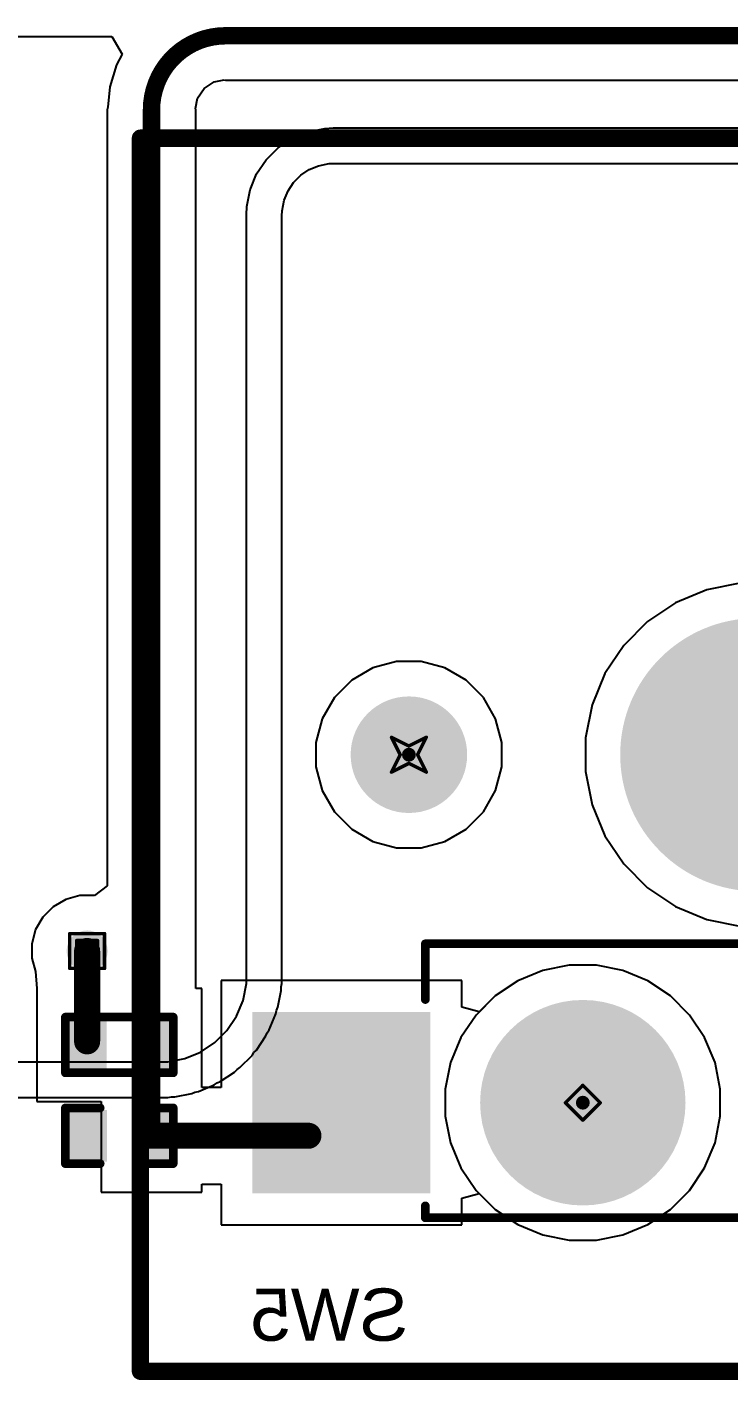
# Model space of a CAD drawing. Header units: inches. Extents: x 0 to 386, y 0 to 148.
# Drawn here: x 60.47 to 70.72, y 11.49 to 31.24 of the extents above; entities that cross this region are included whole.
import ezdxf

# ---------------------------------------------------------------- set-up
doc = ezdxf.new("R2010")
doc.units = ezdxf.units.IN
for name, color, linetype in [('Bottom Layer', 5, 'Continuous'), ('Bottom Overlay', 54, 'Continuous'), ('Bottom Paste', 16, 'Continuous'), ('Bottom Solder', 6, 'Continuous'), ('Drill Drawing', 1, 'Continuous'), ('Pad Holes', 156, 'Continuous'), ('Top Layer', 1, 'Continuous'), ('Top Overlay', 2, 'Continuous'), ('Top Solder', 216, 'Continuous'), ('Via Holes', 16, 'Continuous')]:
    doc.layers.add(name, color=color, linetype=linetype)
doc.styles.add('Arial', font='', dxfattribs={"height": 0.2})
doc.styles.get('Arial').set_extended_font_data('Arial')

# ---------------------------------------------------------------- blocks, each defined once
blk = doc.blocks.new('CPG151101S11_16_B_16')
at = {"layer": 'Bottom Layer'}
for points in [[(5.4750081, 3.8150038), (7.975003099999999, 3.8150038), (7.975003099999999, 1.2649962), (5.4750081, 1.2649962)], [(-7.975003099999999, 1.2750038), (-5.4750081, 1.2750038), (-5.4750081, -1.2750038), (-7.975003099999999, -1.2750038)]]:
    blk.add_hatch(color=5, dxfattribs=at).paths.add_polyline_path(points)
at = {"layer": 'Bottom Paste'}
for points in [[(5.4750081, 3.8150038), (7.975003099999999, 3.8150038), (7.975003099999999, 1.2649962), (5.4750081, 1.2649962)], [(-7.975003099999999, 1.2750038), (-5.4750081, 1.2750038), (-5.4750081, -1.2750038), (-7.975003099999999, -1.2750038)]]:
    blk.add_hatch(color=16, dxfattribs=at).paths.add_polyline_path(points)
at = {"layer": 'Bottom Solder'}
for points in [[(5.4249955, 3.8650164), (8.025015699999999, 3.8650164), (8.025015699999999, 1.2149836), (5.4249955, 1.2149836)], [(-8.025015699999999, 1.3250164), (-5.4249955, 1.3250164), (-5.4249955, -1.3250164), (-8.025015699999999, -1.3250164)]]:
    blk.add_hatch(color=6, dxfattribs=at).paths.add_polyline_path(points)
h = blk.add_hatch(color=6, dxfattribs=at)
edge = h.paths.add_edge_path()
edge.add_arc((3.199892, 2.54), 0.1016, 0, 360)
h = blk.add_hatch(color=6, dxfattribs=at)
edge = h.paths.add_edge_path()
edge.add_arc((-3.199892, 0), 0.1016, 0, 360)
h = blk.add_hatch(color=6, dxfattribs=at)
edge = h.paths.add_edge_path()
edge.add_arc((-4.420108, -2.54), 0.1016, 0, 360)
h = blk.add_hatch(color=6, dxfattribs=at)
edge = h.paths.add_edge_path()
edge.add_arc((0.6598919999999999, -2.54), 0.1016, 0, 360)
h = blk.add_hatch(color=6, dxfattribs=at)
edge = h.paths.add_edge_path()
edge.add_arc((5.739891999999999, -2.54), 0.1016, 0, 360)
at = {"layer": 'Pad Holes'}
h = blk.add_hatch(color=7, dxfattribs=at)
edge = h.paths.add_edge_path()
edge.add_arc((3.199892, 2.54), 1.499997, 0, 360)
h = blk.add_hatch(color=7, dxfattribs=at)
edge = h.paths.add_edge_path()
edge.add_arc((-3.199892, 0), 1.499997, 0, 360)
h = blk.add_hatch(color=7, dxfattribs=at)
edge = h.paths.add_edge_path()
edge.add_arc((0.6598919999999999, -2.54), 1.9939, 0, 360)
h = blk.add_hatch(color=7, dxfattribs=at)
edge = h.paths.add_edge_path()
edge.add_arc((-4.420108, -2.54), 0.8509, 0, 360)
h = blk.add_hatch(color=7, dxfattribs=at)
edge = h.paths.add_edge_path()
edge.add_arc((5.739891999999999, -2.54), 0.8509, 0, 360)
at = {"layer": 'Top Solder'}
h = blk.add_hatch(color=216, dxfattribs=at)
edge = h.paths.add_edge_path()
edge.add_arc((3.199892, 2.54), 0.1016, 0, 360)
h = blk.add_hatch(color=216, dxfattribs=at)
edge = h.paths.add_edge_path()
edge.add_arc((-3.199892, 0), 0.1016, 0, 360)
h = blk.add_hatch(color=216, dxfattribs=at)
edge = h.paths.add_edge_path()
edge.add_arc((-4.420108, -2.54), 0.1016, 0, 360)
h = blk.add_hatch(color=216, dxfattribs=at)
edge = h.paths.add_edge_path()
edge.add_arc((0.6598919999999999, -2.54), 0.1016, 0, 360)
h = blk.add_hatch(color=216, dxfattribs=at)
edge = h.paths.add_edge_path()
edge.add_arc((5.739891999999999, -2.54), 0.1016, 0, 360)
at = {"layer": 'Bottom Overlay'}
for points in [[(-5.499989, 1.9063716, 0.127, 0.127, -0.4142135623730951), (-3.1963614, 4.209999199999999, 0.127, 0.127, 0)], [(5.499989, 4.2200068, 0.127, 0.127, 0), (-3.1863538, 4.2200068, 0.127, 0.127, 0)], [(5.499989, 4.2200068, 0.127, 0.127, -0.4142135623730951), (5.4899814, 4.209999199999999, 0.127, 0.127, 0)], [(5.499989, 4.2200068, 0.127, 0.127, 0), (5.499989, 4.046143799999999, 0.127, 0.127, 0)], [(-5.499989, 1.9063716, 0.127, 0.127, 0), (-5.499989, -1.5061438, 0.127, 0.127, 0)], [(5.499989, 1.0338562, 0.127, 0.127, 0), (5.499989, 0.4700016, 0.127, 0.127, 0)], [(5.5000144, 0.4699508, 0.127, 0.127, 0), (5.499989, 0.4700016, 0.127, 0.127, 0)], [(5.5000144, 0.4699508, 0.127, 0.127, 0), (5.5000144, 0.2200148, 0.127, 0.127, 0)], [(-1.99999854, -1.67998394, 0.127, 0.127, -0.2716855530014931), (-0.09999725999999999, 0.22001734, 0.127, 0.127, 0)], [(0.1500124, 0.2200148, 0.127, 0.127, 0), (-0.0999998, 0.2200148, 0.127, 0.127, 0)], [(1.1900154, 0.2200148, 0.127, 0.127, 0), (0.1500124, 0.2200148, 0.127, 0.127, 0)], [(5.5000144, 0.2200148, 0.127, 0.127, 0), (1.1900154, 0.2200148, 0.127, 0.127, 0)], [(-5.499989, -1.5061438, 0.127, 0.127, 0), (-5.499989, -1.6799814, 0.127, 0.127, 0)], [(-1.999996, -1.6799814, 0.127, 0.127, 0), (-5.499989, -1.6799814, 0.127, 0.127, 0)]]:
    blk.add_lwpolyline(points, format="xyseb", dxfattribs=at)
for points in [[(-3.2281114, 4.209999199999999, 0.0635, 0.0635, 1), (-3.1646114, 4.209999199999999, 0.0635, 0.0635, 1)], [(-3.2181038, 4.2200068, 0.0635, 0.0635, 1), (-3.1546038, 4.2200068, 0.0635, 0.0635, 1)], [(5.4582314, 4.209999199999999, 0.0635, 0.0635, 1), (5.521731399999999, 4.209999199999999, 0.0635, 0.0635, 1)], [(5.468239, 4.2200068, 0.0635, 0.0635, 1), (5.531739, 4.2200068, 0.0635, 0.0635, 1)], [(5.468239, 4.2200068, 0.0635, 0.0635, 1), (5.531739, 4.2200068, 0.0635, 0.0635, 1)], [(5.468239, 4.2200068, 0.0635, 0.0635, 1), (5.531739, 4.2200068, 0.0635, 0.0635, 1)], [(5.468239, 4.046143799999999, 0.0635, 0.0635, 1), (5.531739, 4.046143799999999, 0.0635, 0.0635, 1)], [(-5.531739, 1.9063716, 0.0635, 0.0635, 1), (-5.468239, 1.9063716, 0.0635, 0.0635, 1)], [(-5.531739, 1.9063716, 0.0635, 0.0635, 1), (-5.468239, 1.9063716, 0.0635, 0.0635, 1)], [(5.468239, 1.0338562, 0.0635, 0.0635, 1), (5.531739, 1.0338562, 0.0635, 0.0635, 1)], [(5.468239, 0.4700016, 0.0635, 0.0635, 1), (5.531739, 0.4700016, 0.0635, 0.0635, 1)], [(5.468239, 0.4700016, 0.0635, 0.0635, 1), (5.531739, 0.4700016, 0.0635, 0.0635, 1)], [(5.4682644, 0.4699508, 0.0635, 0.0635, 1), (5.5317644, 0.4699508, 0.0635, 0.0635, 1)], [(5.4682644, 0.4699508, 0.0635, 0.0635, 1), (5.5317644, 0.4699508, 0.0635, 0.0635, 1)], [(-0.1317498, 0.2200148, 0.0635, 0.0635, 1), (-0.0682498, 0.2200148, 0.0635, 0.0635, 1)], [(-0.13174726, 0.22001734, 0.0635, 0.0635, 1), (-0.06824725999999999, 0.22001734, 0.0635, 0.0635, 1)], [(0.1182624, 0.2200148, 0.0635, 0.0635, 1), (0.1817624, 0.2200148, 0.0635, 0.0635, 1)], [(0.1182624, 0.2200148, 0.0635, 0.0635, 1), (0.1817624, 0.2200148, 0.0635, 0.0635, 1)], [(1.1582654, 0.2200148, 0.0635, 0.0635, 1), (1.2217654, 0.2200148, 0.0635, 0.0635, 1)], [(1.1582654, 0.2200148, 0.0635, 0.0635, 1), (1.2217654, 0.2200148, 0.0635, 0.0635, 1)], [(5.4682644, 0.2200148, 0.0635, 0.0635, 1), (5.5317644, 0.2200148, 0.0635, 0.0635, 1)], [(5.4682644, 0.2200148, 0.0635, 0.0635, 1), (5.5317644, 0.2200148, 0.0635, 0.0635, 1)], [(-5.531739, -1.5061438, 0.0635, 0.0635, 1), (-5.468239, -1.5061438, 0.0635, 0.0635, 1)], [(-5.531739, -1.5061438, 0.0635, 0.0635, 1), (-5.468239, -1.5061438, 0.0635, 0.0635, 1)], [(-5.531739, -1.6799814, 0.0635, 0.0635, 1), (-5.468239, -1.6799814, 0.0635, 0.0635, 1)], [(-5.531739, -1.6799814, 0.0635, 0.0635, 1), (-5.468239, -1.6799814, 0.0635, 0.0635, 1)], [(-2.03174854, -1.67998394, 0.0635, 0.0635, 1), (-1.96824854, -1.67998394, 0.0635, 0.0635, 1)], [(-2.031746, -1.6799814, 0.0635, 0.0635, 1), (-1.968246, -1.6799814, 0.0635, 0.0635, 1)]]:
    blk.add_lwpolyline(points, format="xyseb", close=True, dxfattribs=at)
blk = doc.blocks.new('R___0402_B_62')
at = {"layer": 'Bottom Layer'}
for points in [[(-0.2412999999999999, 0.3174999999999999), (-0.2413000000000001, -0.3175), (-0.6985, -0.3174999999999999), (-0.6985, 0.3175)], [(0.6985, 0.3174999999999999), (0.6985, -0.3175), (0.2412999999999999, -0.3174999999999999), (0.2413000000000001, 0.3175)]]:
    blk.add_hatch(color=5, dxfattribs=at).paths.add_polyline_path(points)
at = {"layer": 'Bottom Paste'}
for points in [[(-0.2412999999999999, 0.3174999999999999), (-0.2413000000000001, -0.3175), (-0.6985, -0.3174999999999999), (-0.6985, 0.3175)], [(0.6985, 0.3174999999999999), (0.6985, -0.3175), (0.2412999999999999, -0.3174999999999999), (0.2413000000000001, 0.3175)]]:
    blk.add_hatch(color=16, dxfattribs=at).paths.add_polyline_path(points)
at = {"layer": 'Bottom Solder'}
for points in [[(-0.1862988399999999, 0.3725011599999999), (-0.18629884, -0.3725011600000001), (-0.75350116, -0.3725011599999999), (-0.75350116, 0.3725011600000001)], [(0.75350116, 0.3725011599999999), (0.75350116, -0.3725011600000001), (0.1862988399999999, -0.3725011599999999), (0.18629884, 0.3725011600000001)]]:
    blk.add_hatch(color=6, dxfattribs=at).paths.add_polyline_path(points)
at = {"layer": 'Bottom Overlay'}
for points in [[(-0.7874, -0.4064, 0.127, 0.127, 0), (-0.7874, 0.4064, 0.127, 0.127, 0)], [(-0.7874, 0.4064, 0.127, 0.127, 0), (0.7874, 0.4064, 0.127, 0.127, 0)], [(-0.8128, 0.4318, 0.0032258, 0.0032258, 0), (0.8128, 0.4318, 0.0032258, 0.0032258, 0)], [(0.7874, -0.4064, 0.127, 0.127, 0), (0.7874, 0.4064, 0.127, 0.127, 0)], [(-0.7874, -0.4064, 0.127, 0.127, 0), (0.7874, -0.4064, 0.127, 0.127, 0)]]:
    blk.add_lwpolyline(points, format="xyseb", dxfattribs=at)
for points in [[(-0.8191499999999999, 0.4064, 0.0635, 0.0635, 1), (-0.7556499999999999, 0.4064, 0.0635, 0.0635, 1)], [(-0.8191499999999999, 0.4064, 0.0635, 0.0635, 1), (-0.7556499999999999, 0.4064, 0.0635, 0.0635, 1)], [(-0.81360518, 0.4318, 0.0016129, 0.0016129, 1), (-0.8119948199999999, 0.4318, 0.0016129, 0.0016129, 1)], [(0.7556499999999999, 0.4064, 0.0635, 0.0635, 1), (0.8191499999999999, 0.4064, 0.0635, 0.0635, 1)], [(0.7556499999999999, 0.4064, 0.0635, 0.0635, 1), (0.8191499999999999, 0.4064, 0.0635, 0.0635, 1)], [(0.8119948199999999, 0.4318, 0.0016129, 0.0016129, 1), (0.81360518, 0.4318, 0.0016129, 0.0016129, 1)], [(-0.8191499999999999, -0.4064, 0.0635, 0.0635, 1), (-0.7556499999999999, -0.4064, 0.0635, 0.0635, 1)], [(-0.8191499999999999, -0.4064, 0.0635, 0.0635, 1), (-0.7556499999999999, -0.4064, 0.0635, 0.0635, 1)], [(0.7556499999999999, -0.4064, 0.0635, 0.0635, 1), (0.8191499999999999, -0.4064, 0.0635, 0.0635, 1)], [(0.7556499999999999, -0.4064, 0.0635, 0.0635, 1), (0.8191499999999999, -0.4064, 0.0635, 0.0635, 1)]]:
    blk.add_lwpolyline(points, format="xyseb", close=True, dxfattribs=at)
blk = doc.blocks.new('____0402_B_99')
at = {"layer": 'Bottom Layer'}
for points in [[(-0.2412999999999999, 0.3174999999999999), (-0.2413000000000001, -0.3175), (-0.6985, -0.3174999999999999), (-0.6985, 0.3175)], [(0.6985, 0.3174999999999999), (0.6985, -0.3175), (0.2412999999999999, -0.3174999999999999), (0.2413000000000001, 0.3175)]]:
    blk.add_hatch(color=5, dxfattribs=at).paths.add_polyline_path(points)
at = {"layer": 'Bottom Paste'}
for points in [[(-0.2412999999999999, 0.3174999999999999), (-0.2413000000000001, -0.3175), (-0.6985, -0.3174999999999999), (-0.6985, 0.3175)], [(0.6985, 0.3174999999999999), (0.6985, -0.3175), (0.2412999999999999, -0.3174999999999999), (0.2413000000000001, 0.3175)]]:
    blk.add_hatch(color=16, dxfattribs=at).paths.add_polyline_path(points)
at = {"layer": 'Bottom Solder'}
for points in [[(-0.1813001199999999, 0.3774998799999999), (-0.1813001200000001, -0.3774998800000001), (-0.7584998799999999, -0.3774998799999999), (-0.7584998799999999, 0.3774998800000001)], [(0.7584998799999999, 0.3774998799999999), (0.7584998799999999, -0.3774998800000001), (0.1813001199999999, -0.3774998799999999), (0.1813001200000001, 0.3774998800000001)]]:
    blk.add_hatch(color=6, dxfattribs=at).paths.add_polyline_path(points)
at = {"layer": 'Bottom Overlay'}
for points in [[(-0.7874, -0.4064, 0.127, 0.127, 0), (-0.7874, 0.4064, 0.127, 0.127, 0)], [(-0.7874, 0.4064, 0.127, 0.127, 0), (-0.2794, 0.4064, 0.127, 0.127, 0)], [(0.2794, 0.4064, 0.127, 0.127, 0), (0.7874, 0.4064, 0.127, 0.127, 0)], [(0.7874, -0.4064, 0.127, 0.127, 0), (0.7874, 0.4064, 0.127, 0.127, 0)], [(-0.7874, -0.4064, 0.127, 0.127, 0), (-0.2794, -0.4064, 0.127, 0.127, 0)], [(0.2794, -0.4064, 0.127, 0.127, 0), (0.7874, -0.4064, 0.127, 0.127, 0)]]:
    blk.add_lwpolyline(points, format="xyseb", dxfattribs=at)
for points in [[(-0.8191499999999999, 0.4064, 0.0635, 0.0635, 1), (-0.7556499999999999, 0.4064, 0.0635, 0.0635, 1)], [(-0.8191499999999999, 0.4064, 0.0635, 0.0635, 1), (-0.7556499999999999, 0.4064, 0.0635, 0.0635, 1)], [(-0.31115, 0.4064, 0.0635, 0.0635, 1), (-0.24765, 0.4064, 0.0635, 0.0635, 1)], [(0.24765, 0.4064, 0.0635, 0.0635, 1), (0.31115, 0.4064, 0.0635, 0.0635, 1)], [(0.7556499999999999, 0.4064, 0.0635, 0.0635, 1), (0.8191499999999999, 0.4064, 0.0635, 0.0635, 1)], [(0.7556499999999999, 0.4064, 0.0635, 0.0635, 1), (0.8191499999999999, 0.4064, 0.0635, 0.0635, 1)], [(-0.8191499999999999, -0.4064, 0.0635, 0.0635, 1), (-0.7556499999999999, -0.4064, 0.0635, 0.0635, 1)], [(-0.8191499999999999, -0.4064, 0.0635, 0.0635, 1), (-0.7556499999999999, -0.4064, 0.0635, 0.0635, 1)], [(-0.31115, -0.4064, 0.0635, 0.0635, 1), (-0.24765, -0.4064, 0.0635, 0.0635, 1)], [(0.24765, -0.4064, 0.0635, 0.0635, 1), (0.31115, -0.4064, 0.0635, 0.0635, 1)], [(0.7556499999999999, -0.4064, 0.0635, 0.0635, 1), (0.8191499999999999, -0.4064, 0.0635, 0.0635, 1)], [(0.7556499999999999, -0.4064, 0.0635, 0.0635, 1), (0.8191499999999999, -0.4064, 0.0635, 0.0635, 1)]]:
    blk.add_lwpolyline(points, format="xyseb", close=True, dxfattribs=at)

msp = doc.modelspace()

# ---------------------------------------------------------------- hatches: boundary and pattern name
at = {"layer": 'Bottom Layer'}
h = msp.add_hatch(color=5, dxfattribs=at)
edge = h.paths.add_edge_path()
edge.add_arc((61.35008558, 17.7546), 0.2999994, 0, 360)
at = {"layer": 'Top Layer'}
h = msp.add_hatch(color=1, dxfattribs=at)
edge = h.paths.add_edge_path()
edge.add_arc((61.35008558, 17.7546), 0.2999994, 0, 360)
at = {"layer": 'Via Holes'}
h = msp.add_hatch(color=7, dxfattribs=at)
edge = h.paths.add_edge_path()
edge.add_arc((61.35008558, 17.7546), 0.1499997, 0, 360)

# ---------------------------------------------------------------- linework, layer by layer
at = {"layer": 'Bottom Layer'}
for p, q in [((43.18, 31.10255908), (61.70912728, 31.10255908)), ((61.70912728, 31.10255908), (61.8613698, 30.84855654)), ((61.8613698, 30.84855654), (61.77798921999999, 30.6925599)), ((61.77798921999999, 30.6925599), (61.67974456, 30.36869466)), ((63.05908393999999, 30.34580164), (63.20310956, 30.44203716)), ((63.20310956, 30.44203716), (63.35221009999999, 30.4716942)), ((63.35221009999999, 30.4716942), (63.373, 30.46755908)), ((63.373, 30.46755908), (99.0345238, 30.46755908)), ((61.67974456, 30.36869466), (61.65062091999999, 30.07298786)), ((62.96284841999999, 30.20177602), (63.05908393999999, 30.34580164)), ((61.65062091999999, 30.07298786), (61.64244466, 30.03188558)), ((61.64244466, 30.03188558), (61.64244466, 18.70531184)), ((62.93319138, 30.05267547999999), (62.96284841999999, 30.20177602)), ((62.9373265, 30.03188558), (62.93319138, 30.05267547999999)), ((62.9373265, 17.2085), (62.9373265, 30.03188558)), ((70.88317801999999, 23.12189686), (70.39981602, 23.02575024)), ((70.39981602, 23.02575024), (69.94450069999999, 22.8371527)), ((69.94450069999999, 22.8371527), (69.53472504, 22.56334832)), ((69.53472504, 22.56334832), (69.18624211999999, 22.2148654)), ((69.18624211999999, 22.2148654), (68.91243773999999, 21.80508974)), ((65.87069122, 21.97889686), (65.5250785, 21.88628846)), ((66.22849593999999, 21.97889686), (65.87069122, 21.97889686)), ((66.57410866, 21.88628846), (66.22849593999999, 21.97889686)), ((65.5250785, 21.88628846), (65.21521119999998, 21.7073861)), ((66.88397596, 21.7073861), (66.57410866, 21.88628846)), ((68.91243773999999, 21.80508974), (68.7238402, 21.34977442)), ((65.21521119999998, 21.7073861), (64.96220434, 21.45437924)), ((67.13698281999999, 21.45437924), (66.88397596, 21.7073861)), ((64.96220434, 21.45437924), (64.78330197999999, 21.14451194)), ((67.31588518, 21.14451194), (67.13698281999999, 21.45437924)), ((68.7238402, 21.34977442), (68.62769357999998, 20.86641242)), ((64.78330197999999, 21.14451194), (64.69069358, 20.79889922)), ((67.40849357999998, 20.79889922), (67.31588518, 21.14451194)), ((64.69069358, 20.79889922), (64.69069358, 20.4410945)), ((67.40849357999998, 20.4410945), (67.40849357999998, 20.79889922)), ((68.62769357999998, 20.86641242), (68.62769357999998, 20.3735813)), ((64.69069358, 20.4410945), (64.78330197999999, 20.09548178)), ((67.31588518, 20.09548178), (67.40849357999998, 20.4410945)), ((68.62769357999998, 20.3735813), (68.7238402, 19.8902193)), ((64.78330197999999, 20.09548178), (64.96220434, 19.78561448)), ((67.13698281999999, 19.78561448), (67.31588518, 20.09548178)), ((64.96220434, 19.78561448), (65.21521119999998, 19.53260762)), ((66.88397596, 19.53260762), (67.13698281999999, 19.78561448)), ((68.7238402, 19.8902193), (68.91243773999999, 19.43490398)), ((65.21521119999998, 19.53260762), (65.5250785, 19.35370526)), ((66.57410866, 19.35370526), (66.88397596, 19.53260762)), ((68.91243773999999, 19.43490398), (69.18624211999999, 19.02512832)), ((65.5250785, 19.35370526), (65.87069122, 19.26109686)), ((65.87069122, 19.26109686), (66.22849593999999, 19.26109686)), ((66.22849593999999, 19.26109686), (66.57410866, 19.35370526)), ((69.18624211999999, 19.02512832), (69.53472504, 18.6766454)), ((61.64244466, 18.70531184), (61.45645824, 18.5625994)), ((69.53472504, 18.6766454), (69.94450069999999, 18.40284102)), ((60.85396261999999, 18.40115954), (60.70352604, 18.25072296)), ((61.03820913999999, 18.50753474), (60.85396261999999, 18.40115954)), ((61.24371038, 18.5625994), (61.03820913999999, 18.50753474)), ((61.45645824, 18.5625994), (61.24371038, 18.5625994)), ((69.94450069999999, 18.40284102), (70.39981602, 18.21424348)), ((60.70352604, 18.25072296), (60.59715084, 18.06647644)), ((70.39981602, 18.21424348), (70.88317801999999, 18.11809686)), ((60.59715084, 18.06647644), (60.54208618, 17.8609752)), ((60.54208618, 17.8609752), (60.54208618, 17.6482248)), ((60.54208618, 17.6482248), (60.59401139999999, 17.4544355)), ((60.59401139999999, 17.4544355), (60.61348304, 17.2085)), ((68.00388228, 17.47082612), (67.63844994, 17.3194599)), ((68.3918241, 17.54799386), (68.00388228, 17.47082612)), ((68.78736306, 17.54799386), (68.3918241, 17.54799386)), ((69.17530487999998, 17.47082612), (68.78736306, 17.54799386)), ((69.54073722, 17.3194599), (69.17530487999998, 17.47082612)), ((60.61348304, 17.2085), (60.61348049999999, 17.20849746)), ((60.61348049999999, 17.20849746), (60.61348558, 17.20849492)), ((60.61348558, 17.20849492), (60.61348558, 15.5575)), ((63.02648558, 17.2085), (62.9373265, 17.2085)), ((63.02648558, 15.7619192), (63.02648558, 17.2085)), ((66.82247747999999, 17.32300066), (63.30648248, 17.32300066)), ((63.30648248, 17.32300066), (63.30648248, 15.7619192)), ((66.82247747999999, 16.93251376), (66.82247747999999, 17.32300066)), ((67.63844994, 17.3194599), (67.30957074, 17.09970926)), ((69.86961642, 17.09970926), (69.54073722, 17.3194599)), ((67.30957074, 17.09970926), (67.07647748, 16.866616)), ((70.14930598, 16.8200197), (69.86961642, 17.09970926)), ((67.07647748, 16.866616), (66.82247747999999, 16.93251376)), ((70.36905662, 16.4911405), (70.14930598, 16.8200197)), ((70.52042284, 16.12570816), (70.36905662, 16.4911405)), ((70.59759058, 15.73776634), (70.52042284, 16.12570816)), ((63.30648248, 15.7619192), (63.02648558, 15.7619192)), ((70.59759058, 15.34222738), (70.59759058, 15.73776634)), ((60.61348558, 15.5575), (61.55328557999999, 15.5575)), ((61.55328557999999, 15.5575), (61.55328557999999, 14.23189178)), ((70.52042284, 14.95428556), (70.59759058, 15.34222738)), ((70.36905662, 14.58885322), (70.52042284, 14.95428556)), ((70.14930598, 14.25997402), (70.36905662, 14.58885322)), ((61.55328557999999, 14.23189178), (63.02648558, 14.23189178)), ((63.02648558, 14.23189178), (63.02648558, 14.35286436)), ((63.02648558, 14.35286436), (63.30648248, 14.35286436)), ((63.30648248, 14.35286436), (63.30648248, 13.75699306)), ((69.86961642, 13.98028446), (70.14930598, 14.25997402)), ((66.82247747999999, 14.14747996), (67.07647748, 14.21337772)), ((66.82247747999999, 13.75699306), (66.82247747999999, 14.14747996)), ((67.07647748, 14.21337772), (67.30957074, 13.98028446)), ((67.30957074, 13.98028446), (67.63844994, 13.76053382)), ((69.54073722, 13.76053382), (69.86961642, 13.98028446)), ((63.30648248, 13.75699306), (66.82247747999999, 13.75699306)), ((67.63844994, 13.76053382), (68.00388228, 13.6091676)), ((69.17530487999998, 13.6091676), (69.54073722, 13.76053382)), ((68.00388228, 13.6091676), (68.3918241, 13.53199986)), ((68.3918241, 13.53199986), (68.78736306, 13.53199986)), ((68.78736306, 13.53199986), (69.17530487999998, 13.6091676))]:
    msp.add_line(p, q, dxfattribs=at)
for points in [[(62.28988558, 30.03188558, 0.254, 0.254, -0.4142135623730951), (63.373, 31.115, 0.254, 0.254, 0)], [(63.373, 31.115, 0.254, 0.254, 0), (113.92730072, 31.115, 0.254, 0.254, 0)], [(62.28988558, 16.383, 0.254, 0.254, 0), (62.28988558, 30.03188558, 0.254, 0.254, 0)], [(61.35008558, 16.4357939, 0.3809999999999999, 0.3809999999999999, 0), (61.35008558, 17.7546, 0.3809999999999999, 0.3809999999999999, 0)], [(62.28988558, 15.05739178, 0.254, 0.254, 0), (62.28988558, 16.383, 0.254, 0.254, 0)], [(62.28988558, 15.05739178, 0.3809999999999999, 0.3809999999999999, 0), (64.5818749, 15.05739178, 0.3809999999999999, 0.3809999999999999, 0)]]:
    msp.add_lwpolyline(points, format="xyseb", dxfattribs=at)
for points in [[(63.3095, 31.115, 0.127, 0.127, 1), (63.4365, 31.115, 0.127, 0.127, 1)], [(63.3095, 31.115, 0.127, 0.127, 1), (63.4365, 31.115, 0.127, 0.127, 1)], [(62.22638557999999, 30.03188558, 0.127, 0.127, 1), (62.35338557999999, 30.03188558, 0.127, 0.127, 1)], [(62.22638557999999, 30.03188558, 0.127, 0.127, 1), (62.35338557999999, 30.03188558, 0.127, 0.127, 1)], [(61.25483557999999, 17.7546, 0.1905, 0.1905, 1), (61.44533558, 17.7546, 0.1905, 0.1905, 1)], [(61.25483557999999, 16.4357939, 0.1905, 0.1905, 1), (61.44533558, 16.4357939, 0.1905, 0.1905, 1)], [(62.22638557999999, 16.383, 0.127, 0.127, 1), (62.35338557999999, 16.383, 0.127, 0.127, 1)], [(62.22638557999999, 16.383, 0.127, 0.127, 1), (62.35338557999999, 16.383, 0.127, 0.127, 1)], [(62.19463558, 15.05739178, 0.1905, 0.1905, 1), (62.38513558, 15.05739178, 0.1905, 0.1905, 1)], [(64.4866249, 15.05739178, 0.1905, 0.1905, 1), (64.6771249, 15.05739178, 0.1905, 0.1905, 1)], [(62.22638557999999, 15.05739178, 0.127, 0.127, 1), (62.35338557999999, 15.05739178, 0.127, 0.127, 1)]]:
    msp.add_lwpolyline(points, format="xyseb", close=True, dxfattribs=at)
at = {"layer": 'Drill Drawing'}
for points in [[(65.79559357999999, 20.87399686, 0.0508, 0.0508, 0), (66.04959357999999, 20.74699686, 0.0508, 0.0508, 0)], [(65.79559357999999, 20.87399686, 0.0508, 0.0508, 0), (65.92259358, 20.61999686, 0.0508, 0.0508, 0)], [(66.04959357999999, 20.74699686, 0.0508, 0.0508, 0), (66.30359358, 20.87399686, 0.0508, 0.0508, 0)], [(66.17659358, 20.61999686, 0.0508, 0.0508, 0), (66.30359358, 20.87399686, 0.0508, 0.0508, 0)], [(65.79559357999999, 20.36599686, 0.0508, 0.0508, 0), (65.92259358, 20.61999686, 0.0508, 0.0508, 0)], [(66.17659358, 20.61999686, 0.0508, 0.0508, 0), (66.30359358, 20.36599686, 0.0508, 0.0508, 0)], [(65.79559357999999, 20.36599686, 0.0508, 0.0508, 0), (66.04959357999999, 20.49299686, 0.0508, 0.0508, 0)], [(66.04959357999999, 20.49299686, 0.0508, 0.0508, 0), (66.30359358, 20.36599686, 0.0508, 0.0508, 0)], [(61.09608558, 18.0086, 0.0508, 0.0508, 0), (61.60408558, 18.0086, 0.0508, 0.0508, 0)], [(61.09608558, 17.5006, 0.0508, 0.0508, 0), (61.09608558, 18.0086, 0.0508, 0.0508, 0)], [(61.60408558, 17.5006, 0.0508, 0.0508, 0), (61.60408558, 18.0086, 0.0508, 0.0508, 0)], [(61.19768558, 17.907, 0.0508, 0.0508, 0), (61.50248558, 17.907, 0.0508, 0.0508, 0)], [(61.19768558, 17.6022, 0.0508, 0.0508, 0), (61.19768558, 17.907, 0.0508, 0.0508, 0)], [(61.50248558, 17.6022, 0.0508, 0.0508, 0), (61.50248558, 17.907, 0.0508, 0.0508, 0)], [(61.19768558, 17.6022, 0.0508, 0.0508, 0), (61.50248558, 17.6022, 0.0508, 0.0508, 0)], [(61.09608558, 17.5006, 0.0508, 0.0508, 0), (61.60408558, 17.5006, 0.0508, 0.0508, 0)], [(68.33559358, 15.53999686, 0.0508, 0.0508, 0), (68.58959358, 15.79399686, 0.0508, 0.0508, 0)], [(68.58959358, 15.79399686, 0.0508, 0.0508, 0), (68.84359357999999, 15.53999686, 0.0508, 0.0508, 0)], [(68.33559358, 15.53999686, 0.0508, 0.0508, 0), (68.58959358, 15.28599686, 0.0508, 0.0508, 0)], [(68.58959358, 15.28599686, 0.0508, 0.0508, 0), (68.84359357999999, 15.53999686, 0.0508, 0.0508, 0)]]:
    msp.add_lwpolyline(points, format="xyseb", dxfattribs=at)
for points in [[(65.78289358, 20.87399686, 0.0254, 0.0254, 1), (65.80829358, 20.87399686, 0.0254, 0.0254, 1)], [(65.78289358, 20.87399686, 0.0254, 0.0254, 1), (65.80829358, 20.87399686, 0.0254, 0.0254, 1)], [(66.03689358, 20.74699686, 0.0254, 0.0254, 1), (66.06229357999999, 20.74699686, 0.0254, 0.0254, 1)], [(66.03689358, 20.74699686, 0.0254, 0.0254, 1), (66.06229357999999, 20.74699686, 0.0254, 0.0254, 1)], [(66.29089358, 20.87399686, 0.0254, 0.0254, 1), (66.31629357999999, 20.87399686, 0.0254, 0.0254, 1)], [(66.29089358, 20.87399686, 0.0254, 0.0254, 1), (66.31629357999999, 20.87399686, 0.0254, 0.0254, 1)], [(65.90989358, 20.61999686, 0.0254, 0.0254, 1), (65.93529357999999, 20.61999686, 0.0254, 0.0254, 1)], [(65.90989358, 20.61999686, 0.0254, 0.0254, 1), (65.93529357999999, 20.61999686, 0.0254, 0.0254, 1)], [(66.16389357999999, 20.61999686, 0.0254, 0.0254, 1), (66.18929358, 20.61999686, 0.0254, 0.0254, 1)], [(66.16389357999999, 20.61999686, 0.0254, 0.0254, 1), (66.18929358, 20.61999686, 0.0254, 0.0254, 1)], [(65.78289358, 20.36599686, 0.0254, 0.0254, 1), (65.80829358, 20.36599686, 0.0254, 0.0254, 1)], [(65.78289358, 20.36599686, 0.0254, 0.0254, 1), (65.80829358, 20.36599686, 0.0254, 0.0254, 1)], [(66.03689358, 20.49299686, 0.0254, 0.0254, 1), (66.06229357999999, 20.49299686, 0.0254, 0.0254, 1)], [(66.03689358, 20.49299686, 0.0254, 0.0254, 1), (66.06229357999999, 20.49299686, 0.0254, 0.0254, 1)], [(66.29089358, 20.36599686, 0.0254, 0.0254, 1), (66.31629357999999, 20.36599686, 0.0254, 0.0254, 1)], [(66.29089358, 20.36599686, 0.0254, 0.0254, 1), (66.31629357999999, 20.36599686, 0.0254, 0.0254, 1)], [(61.08338558, 18.0086, 0.0254, 0.0254, 1), (61.10878558, 18.0086, 0.0254, 0.0254, 1)], [(61.08338558, 18.0086, 0.0254, 0.0254, 1), (61.10878558, 18.0086, 0.0254, 0.0254, 1)], [(61.59138557999999, 18.0086, 0.0254, 0.0254, 1), (61.61678557999999, 18.0086, 0.0254, 0.0254, 1)], [(61.59138557999999, 18.0086, 0.0254, 0.0254, 1), (61.61678557999999, 18.0086, 0.0254, 0.0254, 1)], [(61.18498558, 17.907, 0.0254, 0.0254, 1), (61.21038557999999, 17.907, 0.0254, 0.0254, 1)], [(61.18498558, 17.907, 0.0254, 0.0254, 1), (61.21038557999999, 17.907, 0.0254, 0.0254, 1)], [(61.48978558, 17.907, 0.0254, 0.0254, 1), (61.51518557999999, 17.907, 0.0254, 0.0254, 1)], [(61.48978558, 17.907, 0.0254, 0.0254, 1), (61.51518557999999, 17.907, 0.0254, 0.0254, 1)], [(61.18498558, 17.6022, 0.0254, 0.0254, 1), (61.21038557999999, 17.6022, 0.0254, 0.0254, 1)], [(61.18498558, 17.6022, 0.0254, 0.0254, 1), (61.21038557999999, 17.6022, 0.0254, 0.0254, 1)], [(61.48978558, 17.6022, 0.0254, 0.0254, 1), (61.51518557999999, 17.6022, 0.0254, 0.0254, 1)], [(61.48978558, 17.6022, 0.0254, 0.0254, 1), (61.51518557999999, 17.6022, 0.0254, 0.0254, 1)], [(61.08338558, 17.5006, 0.0254, 0.0254, 1), (61.10878558, 17.5006, 0.0254, 0.0254, 1)], [(61.08338558, 17.5006, 0.0254, 0.0254, 1), (61.10878558, 17.5006, 0.0254, 0.0254, 1)], [(61.59138557999999, 17.5006, 0.0254, 0.0254, 1), (61.61678557999999, 17.5006, 0.0254, 0.0254, 1)], [(61.59138557999999, 17.5006, 0.0254, 0.0254, 1), (61.61678557999999, 17.5006, 0.0254, 0.0254, 1)], [(68.57689358, 15.79399686, 0.0254, 0.0254, 1), (68.60229358, 15.79399686, 0.0254, 0.0254, 1)], [(68.57689358, 15.79399686, 0.0254, 0.0254, 1), (68.60229358, 15.79399686, 0.0254, 0.0254, 1)], [(68.32289357999998, 15.53999686, 0.0254, 0.0254, 1), (68.34829358, 15.53999686, 0.0254, 0.0254, 1)], [(68.32289357999998, 15.53999686, 0.0254, 0.0254, 1), (68.34829358, 15.53999686, 0.0254, 0.0254, 1)], [(68.83089358, 15.53999686, 0.0254, 0.0254, 1), (68.85629358, 15.53999686, 0.0254, 0.0254, 1)], [(68.83089358, 15.53999686, 0.0254, 0.0254, 1), (68.85629358, 15.53999686, 0.0254, 0.0254, 1)], [(68.57689358, 15.28599686, 0.0254, 0.0254, 1), (68.60229358, 15.28599686, 0.0254, 0.0254, 1)], [(68.57689358, 15.28599686, 0.0254, 0.0254, 1), (68.60229358, 15.28599686, 0.0254, 0.0254, 1)]]:
    msp.add_lwpolyline(points, format="xyseb", close=True, dxfattribs=at)
at = {"layer": 'Top Layer'}
for p, q in [((64.34700871999999, 29.61964866), (64.57701842, 29.71492406)), ((64.57701842, 29.71492406), (64.82119878, 29.76349394)), ((64.82119878, 29.76349394), (64.94568164, 29.76961026)), ((64.94568164, 29.76961026), (64.94568164, 29.7696128)), ((64.94568164, 29.7696128), (95.23426216, 29.76961026)), ((63.96395894, 29.30529064), (64.14000126, 29.48133296)), ((64.14000126, 29.48133296), (64.34700871999999, 29.61964866)), ((63.82564324, 29.09828318), (63.96395894, 29.30529064)), ((64.72810016, 29.21687578), (64.8847826, 29.24804158)), ((64.8847826, 29.24804158), (64.95843497999999, 29.25166107999999)), ((64.95843497999999, 29.25166107999999), (95.22156215999999, 29.25165854)), ((63.73036784, 28.86827348), (63.82564324, 29.09828318)), ((64.36627208, 28.97510842), (64.4701784, 29.07901473999999)), ((64.4701784, 29.07901473999999), (64.59234224, 29.16064272)), ((64.59234224, 29.16064272), (64.72810016, 29.21687578)), ((63.68179796, 28.62409312), (63.73036784, 28.86827348)), ((64.22841612, 28.71719428), (64.28464663999999, 28.85294458)), ((64.28464663999999, 28.85294458), (64.36627208, 28.97510842)), ((64.19725032, 28.56051184), (64.22841612, 28.71719428)), ((63.67568163999999, 17.40449656), (63.67568418, 28.4996128)), ((63.67568418, 28.4996128), (63.68179796, 28.62409312)), ((64.19363335999999, 17.40449656), (64.1936359, 28.48692804)), ((64.1936359, 28.48692804), (64.19725032, 28.56051184)), ((70.88317801999999, 23.12189686), (70.39981602, 23.02575024)), ((70.39981602, 23.02575024), (69.94450069999999, 22.8371527)), ((69.94450069999999, 22.8371527), (69.53472504, 22.56334832)), ((69.53472504, 22.56334832), (69.18624211999999, 22.2148654)), ((69.18624211999999, 22.2148654), (68.91243773999999, 21.80508974)), ((65.87069122, 21.97889686), (65.5250785, 21.88628846)), ((66.22849593999999, 21.97889686), (65.87069122, 21.97889686)), ((66.57410866, 21.88628846), (66.22849593999999, 21.97889686)), ((65.5250785, 21.88628846), (65.21521119999998, 21.7073861)), ((66.88397596, 21.7073861), (66.57410866, 21.88628846)), ((68.91243773999999, 21.80508974), (68.7238402, 21.34977442)), ((65.21521119999998, 21.7073861), (64.96220434, 21.45437924)), ((67.13698281999999, 21.45437924), (66.88397596, 21.7073861)), ((64.96220434, 21.45437924), (64.78330197999999, 21.14451194)), ((67.31588518, 21.14451194), (67.13698281999999, 21.45437924)), ((68.7238402, 21.34977442), (68.62769357999998, 20.86641242)), ((64.78330197999999, 21.14451194), (64.69069358, 20.79889922)), ((67.40849357999998, 20.79889922), (67.31588518, 21.14451194)), ((64.69069358, 20.79889922), (64.69069358, 20.4410945)), ((67.40849357999998, 20.4410945), (67.40849357999998, 20.79889922)), ((68.62769357999998, 20.86641242), (68.62769357999998, 20.3735813)), ((64.69069358, 20.4410945), (64.78330197999999, 20.09548178)), ((67.31588518, 20.09548178), (67.40849357999998, 20.4410945)), ((68.62769357999998, 20.3735813), (68.7238402, 19.8902193)), ((64.78330197999999, 20.09548178), (64.96220434, 19.78561448)), ((67.13698281999999, 19.78561448), (67.31588518, 20.09548178)), ((64.96220434, 19.78561448), (65.21521119999998, 19.53260762)), ((66.88397596, 19.53260762), (67.13698281999999, 19.78561448)), ((68.7238402, 19.8902193), (68.91243773999999, 19.43490398)), ((65.21521119999998, 19.53260762), (65.5250785, 19.35370526)), ((66.57410866, 19.35370526), (66.88397596, 19.53260762)), ((68.91243773999999, 19.43490398), (69.18624211999999, 19.02512832)), ((65.5250785, 19.35370526), (65.87069122, 19.26109686)), ((65.87069122, 19.26109686), (66.22849593999999, 19.26109686)), ((66.22849593999999, 19.26109686), (66.57410866, 19.35370526)), ((69.18624211999999, 19.02512832), (69.53472504, 18.6766454)), ((69.53472504, 18.6766454), (69.94450069999999, 18.40284102)), ((69.94450069999999, 18.40284102), (70.39981602, 18.21424348)), ((70.39981602, 18.21424348), (70.88317801999999, 18.11809686)), ((63.67568163999999, 17.27941172), (63.67568163999999, 17.40449656)), ((63.67568163999999, 17.40449656), (63.67568163999999, 17.40449656)), ((64.19363335999999, 17.27941172), (64.19363335999999, 17.40449656)), ((68.00388228, 17.47082612), (67.63844994, 17.3194599)), ((68.3918241, 17.54799386), (68.00388228, 17.47082612)), ((68.78736306, 17.54799386), (68.3918241, 17.54799386)), ((69.17530487999998, 17.47082612), (68.78736306, 17.54799386)), ((69.54073722, 17.3194599), (69.17530487999998, 17.47082612)), ((63.62687553999999, 17.03405026), (63.67568163999999, 17.27941172)), ((64.18368163999999, 17.2293788), (64.19363335999999, 17.27941172)), ((64.18368163999999, 17.1783629), (64.18368163999999, 17.2293788)), ((67.63844994, 17.3194599), (67.30957074, 17.09970926)), ((69.86961642, 17.09970926), (69.54073722, 17.3194599)), ((63.5311404, 16.8029255), (63.62687553999999, 17.03405026)), ((64.13487554, 16.93300144), (64.18368163999999, 17.1783629)), ((67.30957074, 17.09970926), (67.02988117999999, 16.8200197)), ((70.14930598, 16.8200197), (69.86961642, 17.09970926)), ((63.39215414, 16.59491728), (63.5311404, 16.8029255)), ((64.00966624, 16.60471406), (64.10540138, 16.83583882)), ((64.10540138, 16.83583882), (64.11535310000001, 16.8858692)), ((64.11535310000001, 16.8858692), (64.13487554, 16.93300144)), ((67.02988117999999, 16.8200197), (66.81013054, 16.4911405)), ((70.36905662, 16.4911405), (70.14930598, 16.8200197)), ((63.21525837999999, 16.41802152), (63.39215414, 16.59491728)), ((63.98132492, 16.5622986), (64.00966624, 16.60471406)), ((63.00725016, 16.27903526), (63.21525837999999, 16.41802152)), ((63.82281622, 16.30715814), (63.96180248, 16.51516636)), ((63.96180248, 16.51516636), (63.98132492, 16.5622986)), ((66.81013054, 16.4911405), (66.65876431999999, 16.12570816)), ((70.52042284, 16.12570816), (70.36905662, 16.4911405)), ((62.7761254, 16.18330012), (63.00725016, 16.27903526)), ((63.58150606, 16.05177638), (63.75840182, 16.2286696)), ((63.75840182, 16.2286696), (63.78674313999999, 16.27108506)), ((63.78674313999999, 16.27108506), (63.82281622, 16.30715814)), ((60.29448951999999, 16.13449656), (62.40568164, 16.13449656)), ((62.40568164, 16.13449656), (62.53076394, 16.13449656)), ((62.53076394, 16.13449656), (62.7761254, 16.18330012)), ((63.50301752, 15.98735944), (63.53909568, 16.0234376)), ((63.53909568, 16.0234376), (63.58150606, 16.05177638)), ((66.65876431999999, 16.12570816), (66.58159658, 15.73776634)), ((70.59759058, 15.73776634), (70.52042284, 16.12570816)), ((62.97433683999999, 15.70477428), (63.2054616, 15.80050942)), ((63.2054616, 15.80050942), (63.2478796, 15.82885328)), ((63.2478796, 15.82885328), (63.29500676, 15.84837318)), ((63.29500676, 15.84837318), (63.50301752, 15.98735944)), ((60.16940468, 15.61654484), (62.53076394, 15.61654484)), ((62.53076394, 15.61654484), (62.58079685999999, 15.62649656)), ((62.58079685999999, 15.62649656), (62.63180767999999, 15.62649656)), ((62.63180767999999, 15.62649656), (62.87716913999999, 15.67530012)), ((62.87716913999999, 15.67530012), (62.92430138, 15.69482256)), ((62.92430138, 15.69482256), (62.97433683999999, 15.70477428)), ((66.58159658, 15.73776634), (66.58159658, 15.34222738)), ((70.59759058, 15.34222738), (70.59759058, 15.73776634)), ((66.58159658, 15.34222738), (66.65876431999999, 14.95428556)), ((70.52042284, 14.95428556), (70.59759058, 15.34222738)), ((66.65876431999999, 14.95428556), (66.81013054, 14.58885322)), ((70.36905662, 14.58885322), (70.52042284, 14.95428556)), ((66.81013054, 14.58885322), (67.02988117999999, 14.25997402)), ((70.14930598, 14.25997402), (70.36905662, 14.58885322)), ((67.02988117999999, 14.25997402), (67.30957074, 13.98028446)), ((69.86961642, 13.98028446), (70.14930598, 14.25997402)), ((67.30957074, 13.98028446), (67.63844994, 13.76053382)), ((69.54073722, 13.76053382), (69.86961642, 13.98028446)), ((67.63844994, 13.76053382), (68.00388228, 13.6091676)), ((69.17530487999998, 13.6091676), (69.54073722, 13.76053382)), ((68.00388228, 13.6091676), (68.3918241, 13.53199986)), ((68.3918241, 13.53199986), (68.78736306, 13.53199986)), ((68.78736306, 13.53199986), (69.17530487999998, 13.6091676))]:
    msp.add_line(p, q, dxfattribs=at)
at = {"layer": 'Top Overlay'}
for points in [[(62.12907309999999, 29.6199941, 0.254, 0.254, 0), (80.12907265999999, 29.6199941, 0.254, 0.254, 0)], [(62.12907309999999, 11.61999454, 0.254, 0.254, 0), (62.12907309999999, 29.6199941, 0.254, 0.254, 0)], [(62.12907309999999, 11.61999454, 0.254, 0.254, 0), (80.12907265999999, 11.61999454, 0.254, 0.254, 0)]]:
    msp.add_lwpolyline(points, format="xyseb", dxfattribs=at)
for points in [[(62.06557309999999, 29.6199941, 0.127, 0.127, 1), (62.19257309999999, 29.6199941, 0.127, 0.127, 1)], [(62.06557309999999, 29.6199941, 0.127, 0.127, 1), (62.19257309999999, 29.6199941, 0.127, 0.127, 1)], [(62.06557309999999, 11.61999454, 0.127, 0.127, 1), (62.19257309999999, 11.61999454, 0.127, 0.127, 1)], [(62.06557309999999, 11.61999454, 0.127, 0.127, 1), (62.19257309999999, 11.61999454, 0.127, 0.127, 1)]]:
    msp.add_lwpolyline(points, format="xyseb", close=True, dxfattribs=at)

# ---------------------------------------------------------------- block references
at = {"rotation": 180}
msp.add_blockref('CPG151101S11_16_B_16', (71.78948557999999, 18.07999686), dxfattribs=at)
for name, p in [('R___0402_B_62', (61.81998557999999, 16.383)), ('____0402_B_99', (61.81998557999999, 15.05739178))]:
    msp.add_blockref(name, p)

# ---------------------------------------------------------------- texts
at = {"layer": 'Bottom Overlay', "style": 'Arial', "text_generation_flag": 2}
msp.add_text('SW5', height=0.7619999999999999, dxfattribs=at).set_placement((66.0396698, 12.06512446))

doc.saveas('drawing.dxf')
